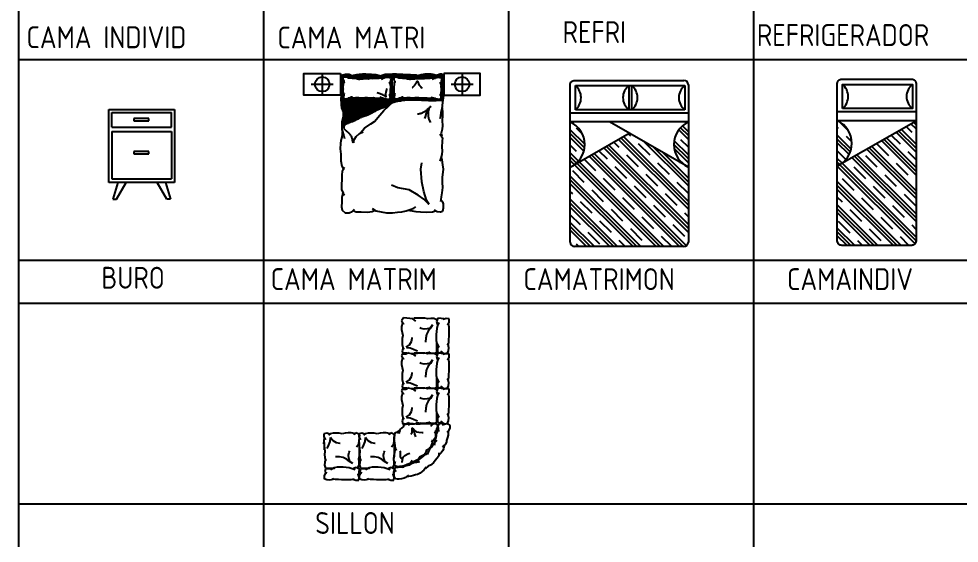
# Model space of a CAD drawing. Header units: millimetres. Extents: x 2198.5 to 2287.8, y 1208.8 to 1298.1.
# Drawn here: x 2225.34 to 2238.24, y 1267.83 to 1275.02 of the extents above; entities that cross this region are included whole.
import ezdxf

# ---------------------------------------------------------------- set-up
doc = ezdxf.new("R2010")
doc.units = ezdxf.units.MM
for name, color, linetype in [('2', 7, 'Continuous'), ('DEFLAYER', 7, 'Continuous'), ('MUEBLES', 21, 'Continuous')]:
    doc.layers.add(name, color=color, linetype=linetype)
doc.styles.add('ARCHQUICK', font='ARCHQUIK.SHX')

# ---------------------------------------------------------------- blocks, each defined once
blk = doc.blocks.new('BURO')
at = {"linetype": 'ByBlock'}
for p, q in [((184.4701, 71.7889), (184.4701, 72.2889)), ((184.4701, 72.2889), (184.9201, 72.2889)), ((184.4903, 72.2677), (184.9004, 72.2677)), ((184.4903, 72.1677), (184.4903, 72.2677)), ((184.9004, 72.1677), (184.9004, 72.2677)), ((184.9201, 72.2889), (184.9201, 71.7889)), ((184.642, 72.2267), (184.642, 72.2103)), ((184.7445, 72.2267), (184.642, 72.2267)), ((184.642, 72.2103), (184.7445, 72.2103)), ((184.7445, 72.2103), (184.7445, 72.2267)), ((184.4903, 72.1677), (184.9004, 72.1677)), ((184.4903, 72.1377), (184.9004, 72.1377)), ((184.4903, 72.1377), (184.4903, 71.8136)), ((184.9004, 72.1377), (184.9004, 71.8136)), ((184.7445, 72.001), (184.642, 72.001)), ((184.642, 72.001), (184.642, 71.9846)), ((184.642, 71.9846), (184.7445, 71.9846)), ((184.7445, 71.9846), (184.7445, 72.001)), ((184.9201, 71.7889), (184.4701, 71.7889)), ((184.4903, 71.8136), (184.9004, 71.8136)), ((184.5313, 71.7877), (184.4985, 71.6728)), ((184.5231, 71.6728), (184.5887, 71.7877)), ((184.8676, 71.6728), (184.8019, 71.7877)), ((184.8594, 71.7877), (184.8922, 71.6728)), ((184.4985, 71.6728), (184.5231, 71.6728)), ((184.8922, 71.6728), (184.8676, 71.6728))]:
    blk.add_line(p, q, dxfattribs=at)
blk = doc.blocks.new('*X557')
at = {"color": 0, "linetype": 'ByBlock'}
for p, q in [((-0.7, -0.162), (-0.7, -0.053)), ((-0.675, -0.222), (-0.675, -0.022)), ((-0.65, -0.053), (-0.65, -0.015)), ((-0.625, -0.055), (-0.625, -0.012)), ((-0.6, -0.062), (-0.6, -0.012)), ((-0.575, -0.061), (-0.575, -0.018)), ((-0.55, -0.065), (-0.55, -0.031)), ((-0.525, -0.066), (-0.525, -0.025)), ((-0.5, -0.068), (-0.5, -0.02)), ((-0.475, -0.073), (-0.475, -0.016)), ((-0.45, -0.074), (-0.45, -0.012)), ((-0.425, -0.073), (-0.425, -0.01)), ((-0.4, -0.073), (-0.4, -0.007)), ((-0.375, -0.072), (-0.375, -0.007)), ((-0.35, -0.072), (-0.35, -0.007)), ((-0.325, -0.073), (-0.325, -0.008)), ((-0.3, -0.068), (-0.3, -0.009)), ((-0.275, -0.071), (-0.275, -0.011)), ((-0.25, -0.069), (-0.25, -0.014)), ((-0.225, -0.066), (-0.225, -0.017)), ((-0.2, -0.066), (-0.2, -0.022)), ((-0.175, -0.064), (-0.175, -0.028)), ((-0.15, -0.062), (-0.15, -0.03)), ((-0.125, -0.062), (-0.125, -0.022)), ((-0.1, -0.057), (-0.1, -0.013)), ((-0.075, -0.054), (-0.075, -0.01)), ((-0.05, -0.054), (-0.05, -0.01)), ((-0.025, -0.063), (-0.025, -0.009)), ((-0.025, -0.149), (-0.025, -0.119)), ((0, -0.401), (0, -0.008)), ((0.026, -0.069), (0.025, -0.007)), ((0.05, -0.053), (0.05, -0.007)), ((0.075, -0.056), (0.075, -0.008)), ((0.1, -0.062), (0.1, -0.008)), ((0.125, -0.062), (0.125, -0.009)), ((0.15, -0.064), (0.15, -0.01)), ((0.175, -0.066), (0.175, -0.011)), ((0.2, -0.069), (0.2, -0.013)), ((0.225, -0.074), (0.225, -0.015)), ((0.25, -0.074), (0.25, -0.017)), ((0.275, -0.073), (0.275, -0.018)), ((0.3, -0.073), (0.3, -0.02)), ((0.325, -0.072), (0.325, -0.021)), ((0.35, -0.072), (0.35, -0.03)), ((0.375, -0.072), (0.375, -0.025)), ((0.4, -0.069), (0.4, -0.018)), ((0.425, -0.07), (0.425, -0.012)), ((0.45, -0.068), (0.45, -0.008)), ((0.475, -0.066), (0.475, -0.006)), ((0.5, -0.065), (0.5, -0.006)), ((0.525, -0.064), (0.525, -0.008)), ((0.55, -0.064), (0.55, -0.011)), ((0.575, -0.066), (0.575, -0.016)), ((0.6, -0.058), (0.6, -0.026)), ((0.625, -0.054), (0.625, -0.02)), ((0.65, -0.054), (0.65, -0.011)), ((0.675, -0.07), (0.675, -0.007)), ((-0.675, -0.519), (-0.675, -0.222)), ((0.025, -0.395), (0.025, -0.173)), ((0.7, -0.355), (0.7, -0.237)), ((-0.7, -0.382), (-0.7, -0.332)), ((-0.65, -0.712), (-0.65, -0.348)), ((-0.625, -0.695), (-0.625, -0.347)), ((-0.6, -0.685), (-0.6, -0.341)), ((-0.575, -0.676), (-0.575, -0.336)), ((-0.55, -0.666), (-0.55, -0.336)), ((-0.525, -0.655), (-0.525, -0.336)), ((-0.5, -0.643), (-0.5, -0.333)), ((-0.475, -0.63), (-0.475, -0.333)), ((-0.45, -0.617), (-0.45, -0.333)), ((-0.425, -0.606), (-0.425, -0.334)), ((-0.4, -0.596), (-0.4, -0.335)), ((-0.375, -0.588), (-0.375, -0.333)), ((-0.35, -0.58), (-0.35, -0.333)), ((-0.325, -0.57), (-0.325, -0.334)), ((-0.3, -0.559), (-0.3, -0.335)), ((-0.275, -0.546), (-0.275, -0.334)), ((-0.25, -0.531), (-0.25, -0.334)), ((-0.225, -0.518), (-0.225, -0.338)), ((-0.2, -0.504), (-0.2, -0.34)), ((-0.175, -0.492), (-0.175, -0.342)), ((-0.15, -0.482), (-0.15, -0.341)), ((-0.125, -0.474), (-0.125, -0.34)), ((-0.1, -0.465), (-0.1, -0.346)), ((-0.075, -0.451), (-0.075, -0.351)), ((-0.05, -0.435), (-0.05, -0.352)), ((-0.025, -0.42), (-0.026, -0.339)), ((-0.025, -0.316), (-0.025, -0.285)), ((0.05, -0.389), (0.05, -0.349)), ((0.075, -0.383), (0.075, -0.346)), ((0.1, -0.378), (0.1, -0.34)), ((0.125, -0.373), (0.125, -0.336)), ((0.15, -0.369), (0.15, -0.336)), ((0.175, -0.366), (0.175, -0.335)), ((0.2, -0.363), (0.2, -0.334)), ((0.225, -0.362), (0.225, -0.333)), ((0.25, -0.361), (0.25, -0.334)), ((0.275, -0.361), (0.275, -0.334)), ((0.3, -0.361), (0.3, -0.334)), ((0.325, -0.362), (0.325, -0.333)), ((0.35, -0.363), (0.35, -0.333)), ((0.375, -0.365), (0.375, -0.334)), ((0.4, -0.366), (0.4, -0.334)), ((0.425, -0.368), (0.425, -0.334)), ((0.45, -0.369), (0.45, -0.335)), ((0.475, -0.37), (0.475, -0.338)), ((0.5, -0.371), (0.5, -0.34)), ((0.525, -0.372), (0.525, -0.341)), ((0.55, -0.372), (0.55, -0.341)), ((0.575, -0.372), (0.575, -0.34)), ((0.6, -0.371), (0.6, -0.346)), ((0.625, -0.371), (0.625, -0.351)), ((0.65, -0.37), (0.65, -0.352)), ((0.675, -0.369), (0.675, -0.263)), ((-0.675, -0.757), (-0.675, -0.618))]:
    blk.add_line(p, q, dxfattribs=at)
blk = doc.blocks.new('MATRI')
at = {"layer": 'MUEBLES', "linetype": 'ByBlock'}
for p, q in [((187.288, 73.095), (187.288, 72.795)), ((189.207, 73.095), (189.207, 72.795)), ((187.138, 72.945), (187.438, 72.945)), ((189.057, 72.945), (189.357, 72.945))]:
    blk.add_line(p, q, dxfattribs=at)
for points in [[(187.538, 73.095), (187.538, 72.795), (187.038, 72.795), (187.038, 73.095)], [(188.957, 73.095), (188.957, 72.795), (189.457, 72.795), (189.457, 73.095)]]:
    blk.add_lwpolyline(points, close=True, dxfattribs=at)
for points in [[(187.568, 72.861), (187.558, 72.904), (187.542, 72.942), (187.542, 72.985), (187.542, 73.028), (187.554, 73.069), (187.609, 73.083), (187.659, 73.083), (187.702, 73.062), (187.726, 73.042)], [(187.652, 73.027), (187.634, 73.037), (187.611, 73.042), (187.585, 73.042), (187.572, 73.027), (187.574, 73.005), (187.583, 72.982), (187.59, 72.964)], [(187.639, 73.033), (187.669, 73.035), (187.701, 73.029), (187.736, 73.029), (187.772, 73.022), (187.804, 73.012)], [(187.695, 73.064), (187.716, 73.069), (187.764, 73.078), (187.798, 73.083), (187.843, 73.088), (187.888, 73.088), (187.963, 73.086), (188.022, 73.078), (188.075, 73.066), (188.116, 73.054)], [(187.768, 73.021), (187.815, 73.022), (187.849, 73.022), (187.882, 73.024), (187.92, 73.022), (187.946, 73.027), (187.978, 73.024), (188.013, 73.029), (188.043, 73.029), (188.071, 73.031), (188.094, 73.033), (188.141, 73.032)], [(188.085, 73.062), (188.123, 73.074), (188.154, 73.086), (188.204, 73.086), (188.254, 73.088), (188.309, 73.088), (188.393, 73.086), (188.498, 73.078), (188.575, 73.074), (188.62, 73.054)], [(188.101, 73.016), (188.125, 73.029), (188.148, 73.039), (188.183, 73.042), (188.21, 73.04), (188.225, 73.029), (188.228, 73.007), (188.226, 72.992), (188.221, 72.977), (188.216, 72.949)], [(188.349, 73.027), (188.343, 73.031), (188.337, 73.033), (188.331, 73.035), (188.326, 73.037), (188.322, 73.038), (188.317, 73.039), (188.313, 73.04), (188.309, 73.041), (188.306, 73.041), (188.302, 73.042), (188.299, 73.042), (188.296, 73.042), (188.292, 73.042), (188.289, 73.041), (188.287, 73.041), (188.284, 73.04), (188.282, 73.039), (188.28, 73.037), (188.278, 73.036), (188.276, 73.034), (188.275, 73.033), (188.273, 73.031), (188.272, 73.028), (188.271, 73.026), (188.271, 73.024), (188.27, 73.021), (188.27, 73.019), (188.27, 73.016), (188.271, 73.013), (188.271, 73.01), (188.272, 73.006), (188.273, 73.003), (188.274, 72.999), (188.275, 72.996), (188.277, 72.991), (188.278, 72.987), (188.28, 72.982), (188.283, 72.977), (188.285, 72.97), (188.288, 72.964)], [(188.336, 73.033), (188.347, 73.033), (188.356, 73.034), (188.365, 73.033), (188.372, 73.033), (188.379, 73.032), (188.385, 73.032), (188.391, 73.031), (188.396, 73.031), (188.401, 73.03), (188.406, 73.03), (188.411, 73.029), (188.416, 73.029), (188.421, 73.029), (188.426, 73.028), (188.431, 73.028), (188.436, 73.027), (188.442, 73.027), (188.448, 73.026), (188.455, 73.024), (188.462, 73.023), (188.47, 73.021), (188.479, 73.018), (188.49, 73.016), (188.501, 73.012)], [(188.451, 73.021), (188.472, 73.021), (188.489, 73.021), (188.503, 73.021), (188.515, 73.022), (188.524, 73.022), (188.531, 73.022), (188.537, 73.022), (188.543, 73.022), (188.548, 73.022), (188.553, 73.022), (188.558, 73.022), (188.562, 73.023), (188.567, 73.023), (188.571, 73.023), (188.576, 73.023), (188.58, 73.023), (188.584, 73.023), (188.589, 73.023), (188.593, 73.023), (188.598, 73.023), (188.602, 73.023), (188.607, 73.023), (188.611, 73.023), (188.615, 73.023), (188.619, 73.023), (188.623, 73.024), (188.626, 73.024), (188.63, 73.024), (188.633, 73.025), (188.637, 73.025), (188.64, 73.026), (188.644, 73.026), (188.648, 73.026), (188.651, 73.026), (188.655, 73.026), (188.659, 73.025), (188.663, 73.025), (188.667, 73.025), (188.671, 73.025), (188.675, 73.025), (188.68, 73.025), (188.684, 73.026), (188.688, 73.026), (188.692, 73.026), (188.697, 73.027), (188.701, 73.027), (188.705, 73.028), (188.709, 73.028), (188.713, 73.029), (188.717, 73.029), (188.721, 73.029), (188.725, 73.029), (188.729, 73.029), (188.733, 73.029), (188.736, 73.029), (188.74, 73.03), (188.744, 73.03), (188.747, 73.03), (188.751, 73.03), (188.754, 73.03), (188.758, 73.03), (188.762, 73.031), (188.765, 73.031), (188.769, 73.031), (188.773, 73.032), (188.778, 73.032), (188.783, 73.032), (188.79, 73.032), (188.8, 73.031), (188.811, 73.03), (188.826, 73.029), (188.844, 73.027)], [(188.593, 73.061), (188.613, 73.068), (188.631, 73.073), (188.647, 73.078), (188.662, 73.081), (188.676, 73.084), (188.688, 73.086), (188.7, 73.087), (188.711, 73.088), (188.721, 73.089), (188.731, 73.089), (188.741, 73.089), (188.75, 73.089), (188.759, 73.088), (188.768, 73.088), (188.777, 73.087), (188.786, 73.086), (188.795, 73.085), (188.804, 73.083), (188.814, 73.081), (188.825, 73.078), (188.836, 73.074), (188.849, 73.068), (188.862, 73.059), (188.878, 73.049)], [(188.798, 73.016), (188.807, 73.021), (188.814, 73.024), (188.821, 73.028), (188.827, 73.03), (188.832, 73.032), (188.836, 73.034), (188.841, 73.036), (188.845, 73.037), (188.85, 73.038), (188.854, 73.039), (188.858, 73.039), (188.863, 73.04), (188.867, 73.041), (188.871, 73.041), (188.875, 73.041), (188.879, 73.041), (188.883, 73.041), (188.886, 73.041), (188.89, 73.041), (188.893, 73.041), (188.896, 73.041), (188.899, 73.04), (188.902, 73.04), (188.905, 73.039), (188.907, 73.038), (188.91, 73.037), (188.912, 73.036), (188.914, 73.034), (188.915, 73.033), (188.917, 73.031), (188.919, 73.029), (188.92, 73.027), (188.921, 73.025), (188.922, 73.023), (188.923, 73.02), (188.923, 73.018), (188.924, 73.015), (188.924, 73.013), (188.924, 73.01), (188.924, 73.008), (188.925, 73.006), (188.924, 73.004), (188.924, 73.001), (188.924, 72.999), (188.924, 72.997), (188.923, 72.995), (188.923, 72.993), (188.922, 72.991), (188.922, 72.988), (188.921, 72.985), (188.92, 72.982), (188.919, 72.977), (188.917, 72.971), (188.916, 72.964), (188.914, 72.955), (188.911, 72.943)], [(188.847, 73.068), (188.856, 73.07), (188.864, 73.073), (188.872, 73.075), (188.88, 73.078), (188.887, 73.081), (188.893, 73.083), (188.9, 73.085), (188.906, 73.087), (188.911, 73.088), (188.917, 73.088), (188.922, 73.088), (188.926, 73.088), (188.93, 73.086), (188.934, 73.084), (188.937, 73.081), (188.939, 73.078), (188.94, 73.074), (188.941, 73.069), (188.942, 73.063), (188.942, 73.057), (188.942, 73.051), (188.941, 73.044), (188.94, 73.037), (188.939, 73.03), (188.938, 73.024), (188.936, 73.017), (188.935, 73.01), (188.934, 73.003), (188.932, 72.996), (188.931, 72.989), (188.929, 72.982), (188.928, 72.975), (188.927, 72.968), (188.925, 72.96), (188.924, 72.953), (188.922, 72.944), (188.921, 72.935), (188.919, 72.925), (188.917, 72.913), (188.915, 72.9)], [(187.575, 72.885), (187.568, 72.865), (187.561, 72.844), (187.558, 72.827), (187.551, 72.808), (187.546, 72.777), (187.544, 72.734), (187.546, 72.703), (187.546, 72.665), (187.551, 72.619), (187.566, 72.59), (187.578, 72.557), (187.585, 72.531)], [(187.584, 72.995), (187.579, 72.964), (187.577, 72.943), (187.572, 72.911), (187.572, 72.885), (187.572, 72.855), (187.574, 72.829), (187.581, 72.807), (187.585, 72.788)], [(188.036, 72.832), (188.054, 72.828), (188.069, 72.824), (188.083, 72.82), (188.094, 72.815), (188.104, 72.811), (188.112, 72.807), (188.119, 72.804), (188.126, 72.8), (188.132, 72.796), (188.138, 72.792), (188.143, 72.789), (188.147, 72.786), (188.151, 72.783), (188.155, 72.781), (188.158, 72.779), (188.16, 72.778), (188.162, 72.778), (188.163, 72.778), (188.164, 72.778), (188.164, 72.78), (188.164, 72.781), (188.163, 72.783), (188.163, 72.786), (188.162, 72.789), (188.162, 72.792), (188.161, 72.795), (188.161, 72.799), (188.16, 72.803), (188.161, 72.808), (188.161, 72.813), (188.161, 72.818), (188.162, 72.824), (188.164, 72.83), (188.165, 72.836), (188.167, 72.843), (188.169, 72.851), (188.172, 72.859), (188.174, 72.867), (188.176, 72.876), (188.178, 72.886)], [(188.215, 72.785), (188.223, 72.818), (188.226, 72.874), (188.228, 72.908), (188.223, 72.941), (188.215, 72.96), (188.208, 72.975)], [(188.283, 72.994), (188.276, 72.964), (188.275, 72.943), (188.269, 72.911), (188.269, 72.885), (188.269, 72.855), (188.271, 72.829), (188.278, 72.807), (188.282, 72.788)], [(188.52, 72.9), (188.525, 72.903), (188.53, 72.907), (188.534, 72.91), (188.537, 72.913), (188.54, 72.915), (188.543, 72.918), (188.546, 72.92), (188.548, 72.923), (188.551, 72.925), (188.553, 72.928), (188.555, 72.93), (188.558, 72.933), (188.56, 72.936), (188.562, 72.939), (188.564, 72.941), (188.566, 72.944), (188.568, 72.947), (188.57, 72.95), (188.572, 72.953), (188.574, 72.956), (188.576, 72.959), (188.577, 72.962), (188.579, 72.965), (188.581, 72.968), (188.582, 72.971), (188.584, 72.974), (188.586, 72.977), (188.587, 72.98), (188.588, 72.983), (188.59, 72.985), (188.591, 72.987), (188.592, 72.988), (188.593, 72.988), (188.594, 72.988), (188.595, 72.988), (188.596, 72.987), (188.597, 72.985), (188.598, 72.983), (188.599, 72.982), (188.6, 72.979), (188.601, 72.977), (188.602, 72.975), (188.603, 72.972), (188.604, 72.97), (188.605, 72.967), (188.605, 72.964), (188.606, 72.962), (188.607, 72.959), (188.608, 72.956), (188.609, 72.953), (188.61, 72.95), (188.611, 72.947), (188.612, 72.945), (188.614, 72.942), (188.615, 72.939), (188.616, 72.937), (188.618, 72.935), (188.619, 72.933), (188.621, 72.931), (188.622, 72.929), (188.624, 72.928), (188.625, 72.927), (188.626, 72.926), (188.627, 72.925), (188.628, 72.924), (188.629, 72.923), (188.631, 72.921), (188.633, 72.918), (188.636, 72.914), (188.641, 72.907), (188.648, 72.899), (188.656, 72.887)], [(188.927, 72.962), (188.934, 72.894), (188.952, 72.838), (188.952, 72.789), (188.94, 72.696), (188.927, 72.609), (188.915, 72.56), (188.909, 72.51), (188.903, 72.473)], [(188.912, 72.792), (188.92, 72.818), (188.923, 72.874), (188.925, 72.908), (188.92, 72.941), (188.912, 72.96), (188.905, 72.975)], [(187.589, 72.818), (187.585, 72.801), (187.579, 72.783), (187.579, 72.758), (187.592, 72.747), (187.609, 72.745), (187.632, 72.751), (187.656, 72.756), (187.677, 72.764), (187.691, 72.771), (187.703, 72.775)], [(187.643, 72.76), (187.716, 72.758), (187.748, 72.762), (187.791, 72.762), (187.839, 72.76), (187.871, 72.762), (187.908, 72.762), (187.948, 72.76), (187.989, 72.762), (188.028, 72.756), (188.077, 72.753), (188.13, 72.756)], [(188.08, 72.771), (188.087, 72.768), (188.094, 72.765), (188.101, 72.763), (188.108, 72.76), (188.114, 72.758), (188.12, 72.757), (188.126, 72.755), (188.131, 72.753), (188.136, 72.752), (188.141, 72.751), (188.146, 72.749), (188.15, 72.748), (188.155, 72.747), (188.159, 72.746), (188.163, 72.745), (188.167, 72.745), (188.171, 72.744), (188.176, 72.743), (188.18, 72.743), (188.184, 72.743), (188.188, 72.743), (188.192, 72.743), (188.196, 72.743), (188.199, 72.743), (188.202, 72.743), (188.205, 72.744), (188.208, 72.745), (188.21, 72.746), (188.212, 72.747), (188.214, 72.748), (188.216, 72.75), (188.217, 72.751), (188.219, 72.753), (188.22, 72.756), (188.221, 72.758), (188.222, 72.761), (188.222, 72.764), (188.223, 72.767), (188.223, 72.77), (188.222, 72.773), (188.222, 72.777), (188.22, 72.781), (188.219, 72.785), (188.217, 72.789), (188.215, 72.793), (188.212, 72.797), (188.209, 72.802), (188.206, 72.807)], [(188.286, 72.818), (188.282, 72.801), (188.276, 72.783), (188.276, 72.758), (188.289, 72.747), (188.306, 72.745), (188.329, 72.751), (188.353, 72.756), (188.374, 72.764), (188.389, 72.771), (188.4, 72.775)], [(188.34, 72.759), (188.365, 72.759), (188.385, 72.759), (188.401, 72.759), (188.414, 72.759), (188.424, 72.76), (188.432, 72.76), (188.438, 72.761), (188.444, 72.761), (188.45, 72.761), (188.455, 72.762), (188.461, 72.762), (188.466, 72.762), (188.472, 72.762), (188.477, 72.762), (188.483, 72.762), (188.489, 72.762), (188.494, 72.762), (188.5, 72.761), (188.506, 72.761), (188.512, 72.761), (188.517, 72.761), (188.523, 72.761), (188.528, 72.761), (188.534, 72.761), (188.538, 72.761), (188.543, 72.761), (188.548, 72.761), (188.552, 72.761), (188.556, 72.761), (188.561, 72.761), (188.565, 72.762), (188.569, 72.762), (188.573, 72.762), (188.578, 72.762), (188.582, 72.762), (188.587, 72.762), (188.592, 72.762), (188.596, 72.762), (188.601, 72.762), (188.606, 72.762), (188.611, 72.762), (188.616, 72.761), (188.62, 72.761), (188.625, 72.761), (188.63, 72.761), (188.635, 72.761), (188.64, 72.761), (188.645, 72.761), (188.65, 72.761), (188.655, 72.761), (188.66, 72.761), (188.665, 72.761), (188.67, 72.761), (188.676, 72.761), (188.681, 72.761), (188.686, 72.761), (188.691, 72.76), (188.696, 72.76), (188.701, 72.76), (188.706, 72.759), (188.712, 72.758), (188.718, 72.758), (188.724, 72.757), (188.731, 72.756), (188.738, 72.756), (188.747, 72.755), (188.756, 72.755), (188.768, 72.754), (188.782, 72.754), (188.799, 72.754), (188.818, 72.755), (188.842, 72.756)], [(188.778, 72.771), (188.785, 72.768), (188.791, 72.765), (188.798, 72.763), (188.805, 72.76), (188.811, 72.758), (188.817, 72.757), (188.823, 72.755), (188.828, 72.753), (188.833, 72.752), (188.838, 72.751), (188.843, 72.749), (188.847, 72.748), (188.852, 72.747), (188.856, 72.746), (188.86, 72.745), (188.864, 72.745), (188.869, 72.744), (188.873, 72.743), (188.877, 72.743), (188.881, 72.743), (188.885, 72.743), (188.889, 72.743), (188.893, 72.743), (188.896, 72.743), (188.899, 72.743), (188.902, 72.744), (188.905, 72.745), (188.907, 72.746), (188.909, 72.747), (188.911, 72.748), (188.913, 72.75), (188.914, 72.751), (188.916, 72.753), (188.917, 72.756), (188.918, 72.758), (188.919, 72.761), (188.92, 72.764), (188.92, 72.767), (188.92, 72.77), (188.919, 72.773), (188.919, 72.777), (188.918, 72.781), (188.916, 72.785), (188.914, 72.789), (188.912, 72.793), (188.909, 72.797), (188.906, 72.802), (188.903, 72.807)], [(188.246, 72.69), (188.226, 72.679), (188.21, 72.669), (188.197, 72.661), (188.185, 72.654), (188.175, 72.647), (188.167, 72.642), (188.159, 72.637), (188.152, 72.633), (188.144, 72.63), (188.137, 72.627), (188.129, 72.624), (188.121, 72.621), (188.113, 72.619), (188.104, 72.616), (188.095, 72.613), (188.086, 72.609), (188.076, 72.605), (188.065, 72.6), (188.055, 72.595), (188.044, 72.59), (188.034, 72.584), (188.023, 72.579), (188.013, 72.573), (188.003, 72.568), (187.994, 72.562), (187.984, 72.557), (187.976, 72.552), (187.967, 72.548), (187.959, 72.543), (187.951, 72.539), (187.942, 72.535), (187.934, 72.531), (187.925, 72.527), (187.916, 72.523), (187.908, 72.52), (187.899, 72.517), (187.891, 72.514), (187.882, 72.511), (187.874, 72.508), (187.867, 72.506), (187.859, 72.504), (187.853, 72.501), (187.846, 72.499), (187.839, 72.497), (187.832, 72.494), (187.825, 72.491), (187.817, 72.488), (187.809, 72.484), (187.799, 72.48), (187.789, 72.474), (187.779, 72.469), (187.768, 72.463), (187.757, 72.457), (187.745, 72.452), (187.734, 72.446), (187.723, 72.441), (187.712, 72.436), (187.702, 72.432), (187.692, 72.428), (187.683, 72.424), (187.674, 72.421), (187.665, 72.417), (187.657, 72.415), (187.65, 72.412), (187.643, 72.409), (187.636, 72.407), (187.63, 72.404), (187.624, 72.401), (187.619, 72.399), (187.614, 72.396), (187.609, 72.394), (187.605, 72.391), (187.602, 72.388), (187.598, 72.386), (187.595, 72.383), (187.593, 72.38), (187.591, 72.376), (187.589, 72.373), (187.587, 72.37), (187.586, 72.366), (187.585, 72.363), (187.584, 72.359), (187.584, 72.356), (187.584, 72.352), (187.584, 72.348), (187.585, 72.344), (187.587, 72.34), (187.589, 72.336), (187.591, 72.333), (187.594, 72.329), (187.598, 72.325), (187.602, 72.321), (187.606, 72.317), (187.61, 72.314), (187.614, 72.31), (187.619, 72.306), (187.623, 72.303), (187.627, 72.3), (187.631, 72.296), (187.635, 72.293), (187.639, 72.289), (187.643, 72.286), (187.647, 72.282), (187.651, 72.279), (187.655, 72.275), (187.658, 72.27), (187.662, 72.266), (187.666, 72.261), (187.67, 72.256), (187.674, 72.251), (187.678, 72.245), (187.681, 72.239), (187.685, 72.232), (187.688, 72.225), (187.692, 72.216), (187.695, 72.206), (187.698, 72.194), (187.701, 72.18), (187.704, 72.164), (187.707, 72.144)], [(187.812, 72.281), (187.868, 72.343), (187.954, 72.405), (188.004, 72.436), (188.078, 72.522), (188.134, 72.584), (188.196, 72.646), (188.246, 72.696)], [(188.238, 72.692), (188.284, 72.704), (188.325, 72.713), (188.361, 72.72), (188.393, 72.726), (188.422, 72.729), (188.448, 72.732), (188.472, 72.733), (188.495, 72.734), (188.518, 72.734), (188.54, 72.734), (188.562, 72.733), (188.583, 72.732), (188.605, 72.731), (188.627, 72.73), (188.649, 72.729), (188.672, 72.727), (188.695, 72.726), (188.719, 72.725), (188.746, 72.724), (188.777, 72.723), (188.811, 72.723), (188.851, 72.724), (188.898, 72.725), (188.952, 72.727)], [(188.779, 72.638), (188.771, 72.633), (188.764, 72.627), (188.756, 72.621), (188.749, 72.615), (188.742, 72.609), (188.735, 72.603), (188.729, 72.597), (188.723, 72.591), (188.717, 72.586), (188.711, 72.582), (188.705, 72.577), (188.699, 72.573), (188.693, 72.569), (188.686, 72.565), (188.68, 72.561), (188.673, 72.557), (188.666, 72.553), (188.659, 72.55), (188.65, 72.546), (188.642, 72.543), (188.632, 72.54), (188.621, 72.538), (188.609, 72.536), (188.596, 72.536)], [(188.779, 72.646), (188.75, 72.609), (188.743, 72.565), (188.743, 72.507), (188.75, 72.463), (188.772, 72.419)], [(188.934, 72.621), (188.94, 72.56), (188.94, 72.522), (188.934, 72.442), (188.94, 72.38), (188.934, 72.33), (188.921, 72.274), (188.927, 72.237)], [(187.576, 72.571), (187.576, 72.498), (187.558, 72.429), (187.558, 72.38), (187.558, 72.324), (187.583, 72.237), (187.595, 72.2)], [(188.743, 72.602), (188.713, 72.551), (188.699, 72.499), (188.692, 72.477)], [(187.564, 72.293), (187.564, 72.262), (187.558, 72.219), (187.545, 72.175), (187.539, 72.132), (187.533, 72.058), (187.545, 71.989), (187.545, 71.896), (187.558, 71.822), (187.583, 71.772)], [(187.725, 72.144), (187.719, 72.169), (187.731, 72.194), (187.756, 72.231), (187.799, 72.268), (187.849, 72.293)], [(188.896, 72.262), (188.921, 72.237), (188.94, 72.212), (188.934, 72.163), (188.927, 72.082), (188.934, 72.033), (188.927, 71.983), (188.915, 71.934), (188.903, 71.89)], [(188.757, 71.298), (188.721, 71.357), (188.684, 71.474), (188.655, 71.606), (188.64, 71.782), (188.655, 71.869)], [(188.921, 71.952), (188.927, 71.909), (188.94, 71.841), (188.946, 71.779), (188.934, 71.667), (188.934, 71.599), (188.94, 71.531), (188.927, 71.456), (188.921, 71.401), (188.915, 71.363), (188.909, 71.339)], [(187.589, 71.81), (187.564, 71.754), (187.558, 71.698), (187.558, 71.636), (187.552, 71.574), (187.552, 71.5), (187.576, 71.45), (187.595, 71.425)], [(188.757, 71.298), (188.684, 71.371), (188.604, 71.423), (188.479, 71.496), (188.325, 71.525), (188.237, 71.562)], [(187.57, 71.456), (187.558, 71.394), (187.558, 71.333), (187.552, 71.264), (187.564, 71.221), (187.601, 71.184), (187.657, 71.184), (187.7, 71.202), (187.731, 71.233)], [(188.915, 71.363), (188.94, 71.333), (188.946, 71.308), (188.946, 71.246), (188.94, 71.202), (188.909, 71.19), (188.865, 71.196), (188.834, 71.215), (188.822, 71.221)], [(187.707, 71.215), (187.756, 71.196), (187.824, 71.196), (187.911, 71.19), (187.973, 71.202), (188.016, 71.221)], [(187.973, 71.24), (188.023, 71.209), (188.097, 71.196), (188.171, 71.184), (188.252, 71.184), (188.32, 71.19), (188.382, 71.196), (188.438, 71.209), (188.494, 71.227), (188.543, 71.246), (188.574, 71.264)], [(188.481, 71.221), (188.494, 71.215), (188.574, 71.202), (188.636, 71.196), (188.723, 71.19), (188.803, 71.196), (188.841, 71.209)]]:
    blk.add_lwpolyline(points, dxfattribs=at)
for centre in [(187.288, 72.945), (189.207, 72.945)]:
    blk.add_circle(centre, 0.1, dxfattribs=at)
at = {"layer": 'MUEBLES', "color": 8, "linetype": 'ByBlock'}
blk.add_blockref('*X557', (188.246, 73.095), dxfattribs=at)
blk = doc.blocks.new('CAMRTRIM')
for p, q in [((190.921, 72.951), (191.721, 72.951)), ((190.921, 72.675), (190.921, 72.951)), ((191.371, 72.951), (192.171, 72.951)), ((191.532, 72.951), (191.532, 72.675)), ((191.565, 72.675), (191.565, 72.951)), ((192.171, 72.951), (192.171, 72.675)), ((192.211, 72.961), (192.211, 71.161)), ((191.721, 72.675), (190.921, 72.675)), ((192.171, 72.675), (191.371, 72.675)), ((191.761, 72.635), (190.861, 72.635)), ((192.211, 72.635), (191.311, 72.635)), ((192.211, 72.535), (190.861, 72.535)), ((192.211, 72.019), (191.311, 72.535)), ((190.861, 72.019), (191.536, 72.406)), ((192.161, 71.111), (190.911, 71.111))]:
    blk.add_line(p, q)
at = {"color": 0}
for p, q in [((191, 72.396), (190.933, 72.464)), ((192.211, 72.379), (192.121, 72.469)), ((192.211, 72.423), (192.143, 72.491)), ((191.027, 72.282), (190.861, 72.447)), ((191.024, 72.24), (190.861, 72.403)), ((191.017, 72.203), (190.861, 72.359)), ((192.211, 71.583), (191.442, 72.352)), ((192.211, 71.627), (191.47, 72.368)), ((191.552, 72.375), (191.527, 72.401)), ((192.211, 72.335), (192.101, 72.445)), ((190.933, 72.199), (190.861, 72.27)), ((192.211, 71.274), (191.246, 72.24)), ((192.211, 71.318), (191.274, 72.256)), ((192.211, 71.362), (191.302, 72.272)), ((191.419, 72.243), (191.358, 72.304)), ((192.211, 71.539), (191.414, 72.336)), ((191.773, 72.154), (191.64, 72.287)), ((192.211, 71.804), (191.707, 72.308)), ((192.211, 71.848), (191.811, 72.249)), ((192.211, 72.114), (192.046, 72.279)), ((192.211, 72.158), (192.049, 72.32)), ((192.211, 72.246), (192.126, 72.331)), ((190.955, 72.089), (190.861, 72.182)), ((190.933, 72.066), (190.861, 72.138)), ((192.109, 71.111), (191.077, 72.143)), ((192.153, 71.111), (191.105, 72.159)), ((192.189, 71.119), (191.133, 72.175)), ((191.287, 72.11), (191.189, 72.207)), ((191.64, 72.022), (191.507, 72.154)), ((192.211, 71.893), (191.914, 72.19)), ((192.211, 72.069), (192.05, 72.231)), ((190.908, 72.047), (190.861, 72.094)), ((191.844, 71.111), (190.908, 72.046)), ((191.888, 71.111), (190.936, 72.063)), ((191.932, 71.111), (190.965, 72.079)), ((191.154, 71.978), (191.021, 72.11)), ((191.507, 71.889), (191.375, 72.022)), ((191.994, 71.934), (191.861, 72.066)), ((192.126, 72.066), (192.121, 72.071)), ((191.667, 71.111), (190.861, 71.917)), ((191.021, 71.845), (190.889, 71.978)), ((191.861, 71.801), (191.728, 71.934)), ((191.623, 71.111), (190.861, 71.873)), ((191.579, 71.111), (190.861, 71.828)), ((191.375, 71.757), (191.242, 71.889)), ((192.211, 71.716), (192.082, 71.845)), ((190.889, 71.713), (190.861, 71.74)), ((191.242, 71.624), (191.11, 71.757)), ((191.728, 71.668), (191.596, 71.801)), ((192.082, 71.58), (191.949, 71.713)), ((191.402, 71.111), (190.861, 71.652)), ((191.358, 71.111), (190.861, 71.607)), ((191.11, 71.492), (190.977, 71.624)), ((191.596, 71.536), (191.463, 71.668)), ((191.314, 71.111), (190.861, 71.563)), ((191.463, 71.403), (191.331, 71.536)), ((191.949, 71.447), (191.817, 71.58)), ((192.211, 71.451), (192.17, 71.492)), ((190.977, 71.359), (190.861, 71.475)), ((191.137, 71.111), (190.861, 71.386)), ((191.331, 71.271), (191.198, 71.403)), ((191.817, 71.315), (191.684, 71.447)), ((191.093, 71.111), (190.861, 71.342)), ((191.048, 71.111), (190.861, 71.298)), ((191.198, 71.138), (191.066, 71.271)), ((191.684, 71.182), (191.552, 71.315)), ((192.17, 71.226), (192.038, 71.359)), ((191.49, 71.111), (191.419, 71.182)), ((192.021, 71.111), (191.905, 71.226)), ((190.96, 71.111), (190.933, 71.138))]:
    blk.add_line(p, q, dxfattribs=at)
blk.add_lwpolyline([(190.861, 71.161), (190.861, 72.961, -0.414214), (190.911, 73.011), (192.161, 73.011)], format="xyb")
for centre, radius, start, end in [((192.161, 72.961), 0.05, 0, 90), ((190.806, 72.813), 0.179, 309.7061, 50.2939), ((191.635, 72.813), 0.172, 126.7697, 233.2303), ((191.451, 72.813), 0.179, 309.7061, 50.2939), ((192.274, 72.813), 0.172, 126.7697, 233.2303), ((190.743, 72.277), 0.284, 294.6421, 65.3579), ((192.33, 72.277), 0.284, 114.6421, 245.3579), ((190.911, 71.161), 0.05, 180, 270), ((192.161, 71.161), 0.05, 270, 0)]:
    blk.add_arc(centre, radius, start, end)
blk = doc.blocks.new('CAIND')
for p, q in [((195.264, 72.64), (194.364, 72.64)), ((195.264, 72.54), (194.364, 72.54)), ((194.364, 72.024), (195.264, 72.54))]:
    blk.add_line(p, q)
at = {"color": 0}
for p, q in [((194.378, 72.45), (194.364, 72.464)), ((194.491, 72.426), (194.39, 72.527)), ((195.218, 72.405), (195.149, 72.474)), ((195.264, 72.447), (195.206, 72.506)), ((195.264, 72.492), (195.234, 72.522)), ((195.264, 72.536), (195.262, 72.538)), ((194.522, 72.217), (194.364, 72.375)), ((194.529, 72.299), (194.467, 72.361)), ((195.264, 72.005), (194.925, 72.345)), ((195.085, 72.273), (194.981, 72.377)), ((195.264, 72.182), (195.037, 72.41)), ((195.264, 72.226), (195.065, 72.426)), ((195.264, 72.271), (195.093, 72.442)), ((194.512, 72.183), (194.364, 72.331)), ((194.499, 72.153), (194.364, 72.287)), ((195.264, 71.74), (194.756, 72.249)), ((194.953, 72.14), (194.82, 72.273)), ((195.264, 71.917), (194.868, 72.313)), ((195.264, 71.961), (194.897, 72.329)), ((194.463, 72.099), (194.364, 72.198)), ((195.264, 71.431), (194.559, 72.136)), ((195.264, 71.475), (194.588, 72.152)), ((194.82, 72.008), (194.688, 72.14)), ((195.264, 71.652), (194.7, 72.216)), ((195.264, 71.696), (194.728, 72.232)), ((195.264, 72.094), (195.174, 72.184)), ((194.418, 72.056), (194.364, 72.11)), ((194.391, 72.039), (194.364, 72.066)), ((195.253, 71.133), (194.364, 72.022)), ((195.264, 71.166), (194.392, 72.038)), ((195.264, 71.21), (194.419, 72.055)), ((195.264, 71.387), (194.531, 72.12)), ((195.174, 71.919), (195.041, 72.052)), ((194.688, 71.875), (194.555, 72.008)), ((195.041, 71.787), (194.909, 71.919)), ((195.094, 71.116), (194.364, 71.845)), ((194.555, 71.742), (194.423, 71.875)), ((195.264, 71.829), (195.262, 71.831)), ((195.049, 71.116), (194.364, 71.801)), ((195.005, 71.116), (194.364, 71.756)), ((194.909, 71.654), (194.776, 71.787)), ((195.262, 71.566), (195.13, 71.698)), ((194.423, 71.61), (194.364, 71.668)), ((194.776, 71.521), (194.644, 71.654)), ((194.828, 71.116), (194.364, 71.58)), ((194.784, 71.116), (194.364, 71.535)), ((194.74, 71.116), (194.364, 71.491)), ((194.644, 71.389), (194.511, 71.521)), ((195.13, 71.433), (194.997, 71.566)), ((194.511, 71.256), (194.378, 71.389)), ((194.997, 71.3), (194.864, 71.433)), ((194.563, 71.116), (194.364, 71.314)), ((194.519, 71.116), (194.364, 71.27)), ((194.864, 71.168), (194.732, 71.3)), ((195.264, 71.298), (195.218, 71.345)), ((194.475, 71.116), (194.364, 71.226)), ((194.652, 71.116), (194.599, 71.168)), ((195.182, 71.116), (195.085, 71.212))]:
    blk.add_line(p, q, dxfattribs=at)
blk.add_lwpolyline([(194.364, 71.166), (194.364, 72.966, -0.414214), (194.414, 73.016), (195.214, 73.016, -0.414214), (195.264, 72.966), (195.264, 71.166, -0.414214), (195.214, 71.116), (194.414, 71.116, -0.414214)], format="xyb", close=True)
blk.add_lwpolyline([(194.424, 72.679), (194.424, 72.955), (195.224, 72.955), (195.224, 72.679)], close=True)
for centre, radius, start, end in [((194.309, 72.817), 0.179, 309.7061, 50.2939), ((195.327, 72.817), 0.172, 126.7697, 233.2303), ((194.246, 72.282), 0.284, 294.6421, 65.3579)]:
    blk.add_arc(centre, radius, start, end)
blk = doc.blocks.new('MODULO')
at = {"layer": 'MUEBLES', "linetype": 'ByBlock'}
for p, q in [((-0.316, -0.154), (-0.325, -0.206)), ((-0.31, -0.015), (-0.316, -0.066)), ((-0.316, -0.066), (-0.301, -0.118)), ((-0.31, -0.103), (-0.316, -0.154)), ((-0.257, -0.015), (-0.31, -0.015)), ((-0.301, -0.118), (-0.296, -0.124)), ((-0.206, -0.036), (-0.257, -0.015)), ((-0.229, -0.032), (-0.174, -0.021)), ((-0.174, -0.021), (-0.016, -0.021)), ((-0.016, -0.021), (0.04, -0.026)), ((0.04, -0.026), (0.092, -0.026)), ((0.092, -0.026), (0.144, -0.036)), ((0.144, -0.036), (0.148, -0.036)), ((0.272, -0.161), (0.235, -0.139)), ((0.258, -0.212), (0.272, -0.161)), ((-0.325, -0.206), (-0.268, -0.231)), ((-0.293, -0.227), (-0.316, -0.279)), ((-0.316, -0.279), (-0.316, -0.33)), ((-0.268, -0.231), (-0.217, -0.216)), ((-0.249, -0.191), (-0.197, -0.212)), ((-0.217, -0.216), (-0.234, -0.223)), ((-0.209, -0.3), (-0.154, -0.341)), ((-0.209, -0.3), (-0.149, -0.334)), ((-0.197, -0.212), (-0.146, -0.227)), ((-0.146, -0.227), (-0.095, -0.231)), ((-0.095, -0.231), (-0.042, -0.238)), ((-0.042, -0.238), (0.06, -0.238)), ((0.06, -0.238), (0.111, -0.227)), ((0.105, -0.223), (0.156, -0.206)), ((0.263, -0.223), (0.105, -0.223)), ((0.111, -0.227), (0.164, -0.197)), ((0.156, -0.206), (0.207, -0.212)), ((0.164, -0.197), (0.176, -0.186)), ((0.207, -0.212), (0.258, -0.212)), ((0.275, -0.274), (0.263, -0.223)), ((0.272, -0.326), (0.275, -0.274)), ((-0.313, -0.382), (-0.325, -0.433)), ((-0.325, -0.433), (-0.325, -0.536)), ((-0.316, -0.33), (-0.313, -0.382)), ((-0.154, -0.341), (-0.138, -0.392)), ((-0.149, -0.334), (-0.098, -0.377)), ((-0.135, -0.444), (-0.146, -0.495)), ((-0.138, -0.392), (-0.135, -0.444)), ((-0.098, -0.377), (-0.042, -0.403)), ((-0.042, -0.403), (0.021, -0.414)), ((0.021, -0.414), (0.08, -0.418)), ((0.08, -0.418), (0.088, -0.418)), ((0.258, -0.352), (0.258, -0.345)), ((0.272, -0.403), (0.258, -0.352)), ((0.263, -0.377), (0.272, -0.326)), ((0.275, -0.455), (0.272, -0.403)), ((0.272, -0.506), (0.275, -0.455)), ((-0.325, -0.536), (-0.321, -0.587)), ((-0.321, -0.587), (-0.325, -0.62)), ((-0.313, -0.639), (-0.316, -0.69)), ((-0.273, -0.587), (-0.313, -0.639)), ((-0.146, -0.495), (-0.158, -0.517)), ((0.184, -0.682), (0.207, -0.624)), ((0.207, -0.624), (0.232, -0.572)), ((0.232, -0.572), (0.235, -0.557)), ((0.275, -0.557), (0.272, -0.506)), ((0.275, -0.536), (0.279, -0.587)), ((0.286, -0.609), (0.275, -0.557)), ((0.287, -0.639), (0.284, -0.69)), ((0.286, -0.66), (0.286, -0.609)), ((-0.321, -0.742), (-0.329, -0.796)), ((-0.329, -0.796), (-0.277, -0.83)), ((-0.316, -0.69), (-0.321, -0.742)), ((-0.277, -0.83), (-0.225, -0.8)), ((-0.225, -0.8), (-0.222, -0.796)), ((0.017, -0.65), (0.009, -0.65)), ((0.077, -0.66), (0.017, -0.65)), ((0.136, -0.697), (0.077, -0.66)), ((0.176, -0.753), (0.136, -0.697)), ((0.179, -0.748), (0.184, -0.682)), ((0.179, -0.811), (0.207, -0.785)), ((0.187, -0.804), (0.239, -0.821)), ((0.291, -0.759), (0.263, -0.708)), ((0.284, -0.69), (0.279, -0.742)), ((0.291, -0.811), (0.291, -0.759)), ((-0.237, -0.815), (-0.182, -0.83)), ((-0.182, -0.83), (-0.13, -0.83)), ((-0.13, -0.83), (-0.078, -0.821)), ((-0.078, -0.821), (-0.027, -0.811)), ((-0.027, -0.811), (0.026, -0.821)), ((0.026, -0.821), (0.128, -0.821)), ((0.128, -0.821), (0.179, -0.811)), ((0.239, -0.821), (0.291, -0.811))]:
    blk.add_line(p, q, dxfattribs=at)
blk.add_lwpolyline([(0.255, -0.15), (0.283, -0.098), (0.286, -0.047), (0.235, -0.026), (0.184, -0.021), (0.131, -0.032), (0.116, -0.051)], dxfattribs=at)
blk = doc.blocks.new('SILL')
at = {"layer": 'MUEBLES', "color": 6, "linetype": 'ByBlock'}
for points in [[(211.482, 81.913), (211.444, 81.915), (211.404, 81.922), (211.384, 81.917), (211.384, 81.893), (211.384, 81.875)], [(211.877, 81.908), (211.842, 81.919), (211.795, 81.922), (211.731, 81.919), (211.667, 81.917), (211.601, 81.915), (211.552, 81.919), (211.488, 81.906), (211.462, 81.897)], [(211.853, 81.88), (211.879, 81.906), (211.899, 81.922), (211.928, 81.924), (211.952, 81.915), (211.966, 81.899), (211.968, 81.88), (211.959, 81.855), (211.948, 81.831), (211.946, 81.813), (211.937, 81.793), (211.928, 81.773), (211.917, 81.755)], [(212.061, 81.915), (212.023, 81.926), (211.994, 81.915), (211.981, 81.899), (211.974, 81.882), (211.977, 81.842), (211.983, 81.786)], [(212.048, 81.904), (212.088, 81.914), (212.138, 81.924), (212.178, 81.894), (212.178, 81.844), (212.148, 81.794), (212.128, 81.774)], [(211.263, 81.462), (211.243, 81.504), (211.234, 81.587), (211.225, 81.671), (211.228, 81.729), (211.245, 81.773), (211.276, 81.776), (211.303, 81.767)], [(211.334, 81.802), (211.301, 81.793), (211.276, 81.776), (211.261, 81.762)], [(211.391, 81.89), (211.375, 81.871), (211.347, 81.848), (211.329, 81.826), (211.32, 81.813), (211.311, 81.793), (211.307, 81.771), (211.303, 81.753)], [(211.524, 81.849), (211.528, 81.805), (211.524, 81.76), (211.507, 81.74)], [(211.524, 81.849), (211.541, 81.811), (211.565, 81.784), (211.572, 81.743), (211.582, 81.713), (211.586, 81.696)], [(211.524, 81.849), (211.555, 81.828), (211.606, 81.784), (211.647, 81.777), (211.705, 81.774), (211.722, 81.774)], [(211.926, 81.807), (211.93, 81.786), (211.93, 81.745), (211.933, 81.723), (211.93, 81.696), (211.915, 81.661), (211.902, 81.643), (211.869, 81.616), (211.855, 81.605)], [(211.981, 81.807), (211.972, 81.795), (211.961, 81.778), (211.95, 81.755), (211.941, 81.734), (211.941, 81.713), (211.939, 81.68), (211.926, 81.66), (211.919, 81.629), (211.915, 81.598), (211.913, 81.574), (211.908, 81.55)], [(212.148, 81.794), (212.148, 81.764), (212.148, 81.724), (212.138, 81.684), (212.118, 81.634), (212.118, 81.604), (212.098, 81.564), (212.048, 81.524)], [(211.875, 81.647), (211.873, 81.596), (211.855, 81.55), (211.844, 81.521), (211.833, 81.506), (211.816, 81.488), (211.795, 81.475), (211.774, 81.464), (211.771, 81.462), (211.774, 81.451), (211.767, 81.433), (211.753, 81.41), (211.736, 81.389), (211.689, 81.366), (211.656, 81.349), (211.641, 81.338)], [(211.953, 81.632), (211.906, 81.59), (211.891, 81.57), (211.884, 81.548), (211.873, 81.53), (211.853, 81.512), (211.826, 81.479), (211.813, 81.453), (211.8, 81.417), (211.789, 81.395)], [(211.239, 81.243), (211.232, 81.256), (211.23, 81.277), (211.225, 81.286), (211.216, 81.3), (211.219, 81.335), (211.221, 81.361), (211.224, 81.383), (211.229, 81.406), (211.233, 81.428), (211.234, 81.443), (211.238, 81.452), (211.241, 81.464), (211.239, 81.474), (211.24, 81.488), (211.241, 81.498)], [(211.361, 81.259), (211.364, 81.31), (211.34, 81.334), (211.333, 81.355), (211.33, 81.392), (211.33, 81.443), (211.323, 81.46)], [(211.988, 81.424), (211.988, 81.374), (211.978, 81.354), (211.958, 81.334), (211.928, 81.294), (211.9, 81.252), (211.848, 81.214), (211.808, 81.194), (211.758, 81.154)], [(212.078, 81.544), (212.068, 81.494), (212.058, 81.464), (212.028, 81.424), (211.988, 81.384)], [(211.532, 81.289), (211.511, 81.26), (211.475, 81.236), (211.435, 81.216), (211.393, 81.2), (211.367, 81.196), (211.314, 81.189), (211.285, 81.185), (211.252, 81.192), (211.23, 81.2), (211.228, 81.211), (211.232, 81.232), (211.239, 81.262), (211.248, 81.276)], [(211.361, 81.259), (211.368, 81.29), (211.371, 81.331), (211.378, 81.351), (211.408, 81.379), (211.456, 81.406), (211.49, 81.42)], [(211.658, 81.271), (211.636, 81.263), (211.603, 81.26), (211.579, 81.256), (211.55, 81.247), (211.513, 81.232), (211.479, 81.214), (211.457, 81.203), (211.429, 81.198), (211.395, 81.19), (211.38, 81.18), (211.367, 81.169)], [(211.658, 81.351), (211.652, 81.329), (211.623, 81.304), (211.579, 81.28), (211.548, 81.269), (211.521, 81.262)], [(211.8, 81.417), (211.764, 81.395), (211.725, 81.371), (211.69, 81.342), (211.665, 81.322), (211.639, 81.298), (211.616, 81.276), (211.597, 81.256)], [(211.47, 81.04), (211.435, 81.012), (211.417, 81), (211.393, 80.987), (211.349, 80.977), (211.307, 80.971), (211.278, 80.97), (211.251, 80.979), (211.235, 80.992), (211.225, 81.012), (211.221, 81.046), (211.216, 81.065), (211.216, 81.1), (211.225, 81.118), (211.233, 81.135), (211.238, 81.152)], [(211.373, 81.176), (211.358, 81.176), (211.329, 81.178), (211.289, 81.174), (211.247, 81.169), (211.227, 81.159), (211.225, 81.138), (211.239, 81.112), (211.256, 81.101)], [(211.763, 81.181), (211.753, 81.155), (211.734, 81.128), (211.709, 81.107), (211.666, 81.072), (211.623, 81.054), (211.589, 81.043), (211.553, 81.032), (211.512, 81.021), (211.47, 81.016), (211.44, 81.012)]]:
    blk.add_lwpolyline(points, dxfattribs=at)
at = {"layer": 'DEFLAYER', "color": 6, "linetype": 'ByBlock'}
for p, rotation in [((212.18, 83.408), 270), ((212.18, 82.808), 270), ((212.18, 82.208), 270), ((210.306, 80.938), 180), ((210.906, 80.938), 180)]:
    blk.add_blockref('MODULO', p, dxfattribs=dict(at, rotation=rotation))

msp = doc.modelspace()

# ---------------------------------------------------------------- linework, layer by layer
at = {"layer": '2', "color": 4}
for p, q in [((2225.343, 1267.781), (2225.343, 1297.853)), ((2228.703, 1267.781), (2228.703, 1297.853)), ((2232.063, 1267.781), (2232.063, 1297.853)), ((2235.423, 1267.781), (2235.423, 1297.853)), ((2235.423, 1267.781), (2235.423, 1297.853)), ((2225.343, 1274.464), (2228.703, 1274.464)), ((2228.703, 1274.464), (2232.063, 1274.464)), ((2232.063, 1274.464), (2235.423, 1274.464)), ((2235.423, 1274.464), (2238.783, 1274.464)), ((2225.343, 1271.712), (2228.703, 1271.712)), ((2228.703, 1271.712), (2232.063, 1271.712)), ((2232.063, 1271.712), (2235.423, 1271.712)), ((2235.423, 1271.712), (2238.783, 1271.712)), ((2225.343, 1271.123), (2228.703, 1271.123)), ((2228.703, 1271.123), (2232.063, 1271.123)), ((2232.063, 1271.123), (2235.423, 1271.123)), ((2235.423, 1271.123), (2238.783, 1271.123)), ((2225.343, 1268.371), (2228.703, 1268.371)), ((2228.703, 1268.371), (2232.063, 1268.371)), ((2232.063, 1268.371), (2235.423, 1268.371)), ((2235.423, 1268.371), (2238.783, 1268.371))]:
    msp.add_line(p, q, dxfattribs=at)

# ---------------------------------------------------------------- block references
msp.add_blockref('MATRI', (2042.216, 1201.18))
for name, p, xscale, yscale, zscale in [('CAMRTRIM', (2003.873, 1186.566), 1.200000000000003, 1.200000000000003, 1.200000000000003), ('CAIND', (2003.333, 1186.577), 1.200000000000003, 1.200000000000003, 1.200000000000003), ('BURO', (1857.637, 1129.202), 2, 2, 2), ('SILL', (2061.513, 1203.933), 0.7999999999999972, 0.7999999999999972, 0.7999999999999972)]:
    msp.add_blockref(name, p, dxfattribs=dict(xscale=xscale, yscale=yscale, zscale=zscale))

# ---------------------------------------------------------------- texts
at = {"layer": '2', "style": 'ARCHQUICK'}
for s, p in [('CAMA INDIVID', (2225.448, 1274.62)), ('CAMA MATRI', (2228.889, 1274.616)), ('REFRI', (2232.801, 1274.691)), ('REFRIGERADOR', (2235.466, 1274.65)), ('BURO', (2226.476, 1271.322)), ('CAMA MATRIM', (2228.797, 1271.304)), ('CAMATRIMON', (2232.264, 1271.303)), ('CAMAINDIV', (2235.88, 1271.303)), ('SILLON', (2229.408, 1267.959))]:
    msp.add_text(s, height=0.3, dxfattribs=at).set_placement(p)

doc.saveas('drawing.dxf')
